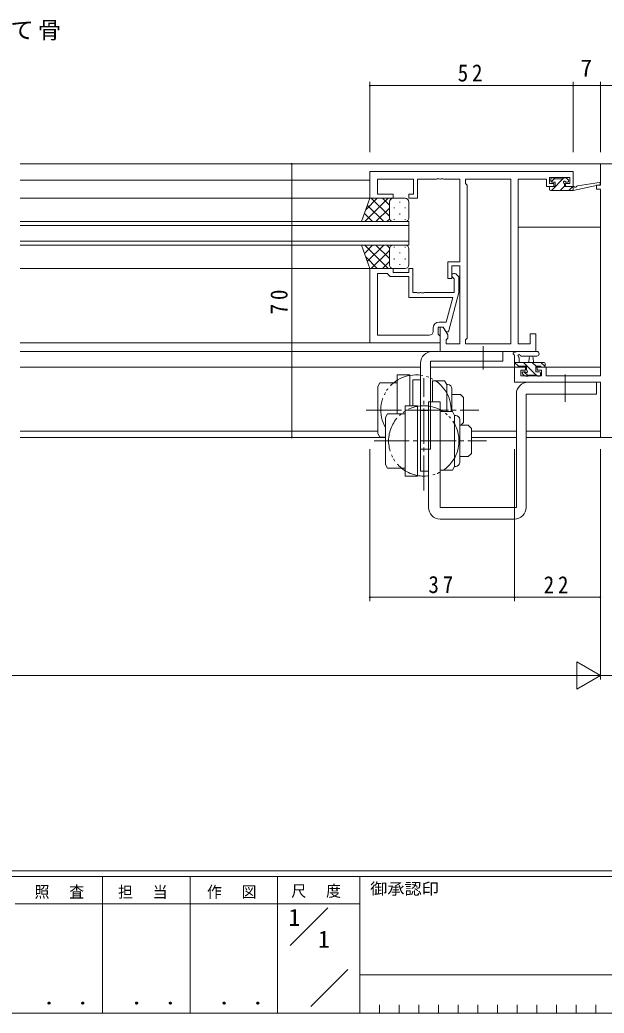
# Model space of a CAD drawing. Units: millimetres on the paper. Extents: x -420 to 373, y -297 to 267.
# Drawn here: x 98.7 to 248.3, y -297 to -42.9 of the extents above; entities that cross this region are included whole.
import ezdxf
from ezdxf.enums import TextEntityAlignment as Align

# ---------------------------------------------------------------- set-up
doc = ezdxf.new("R2010")
doc.units = ezdxf.units.MM
doc.linetypes.add('CHAIN2', pattern=[12, 9, -1, 1, -1])
doc.linetypes.add('DOUBLE_CHAIN2', pattern=[12.8, 9, -1, 0.6, -0.6, 0.6, -1])
for name, color, linetype, lineweight in [('0-1_YKK_ZWAK', 7, 'Continuous', 9), ('0-3_YKK_11', 7, 'Continuous', 9), ('0-4_YKK_12', 2, 'Continuous', 9), ('0-5_YKK_13', 4, 'Continuous', 9), ('0-6_YKK_D', 6, 'Continuous', 9)]:
    doc.layers.add(name, color=color, linetype=linetype, lineweight=lineweight)
doc.layers.add('0-2_USER1', color=3, linetype='Continuous')
doc.styles.add('ＭＳ ゴシック', font='')
doc.styles.get('ＭＳ ゴシック').set_extended_font_data('MS Gothic')

msp = doc.modelspace()

# ---------------------------------------------------------------- linework, layer by layer
at = {"layer": '0-1_YKK_ZWAK'}
for p, q in [((352.3, -260.6), (-417.7, -260.6)), ((314.5, -262), (-417.7, -262)), ((119.9, -262), (119.9, -297)), ((142.3, -262), (142.3, -297)), ((164.7, -262), (164.7, -297)), ((185.7, -262), (185.7, -297)), ((165.684, -268.999), (97.5, -268.999)), ((165.684, -268.999), (185.7, -268.999)), ((167.87, -279.736), (177.564, -270.043)), ((173.172, -295.345), (182.696, -285.821)), ((185.7, -287.2), (286.5, -287.2)), ((-417.7, -297), (314.5, -297)), ((190.74, -294.9), (190.74, -297)), ((195.78, -294.9), (195.78, -297)), ((200.82, -294.9), (200.82, -297)), ((205.86, -294.9), (205.86, -297)), ((210.9, -294.9), (210.9, -297)), ((215.94, -294.9), (215.94, -297)), ((220.98, -294.9), (220.98, -297)), ((226.02, -294.9), (226.02, -297)), ((231.06, -294.9), (231.06, -297)), ((236.1, -294.9), (236.1, -297)), ((241.14, -294.9), (241.14, -297)), ((246.18, -294.9), (246.18, -297))]:
    msp.add_line(p, q, dxfattribs=at)
at = {"layer": '0-3_YKK_11'}
for p, q in [((247.3, -79.7), (247.3, -85.2)), ((282.3, -79.7), (247.3, -79.7)), ((188.3, -81.7), (188.3, -88.5)), ((240.3, -81.7), (188.3, -81.7)), ((190.23, -83.63), (199.5, -83.63)), ((190.23, -87.5), (190.23, -83.63)), ((199.5, -83.63), (199.5, -87.5)), ((200.5, -83.63), (205.342, -83.63)), ((200.5, -88.5), (200.5, -83.63)), ((205.342, -83.63), (205.525, -83.51)), ((205.525, -83.51), (206.075, -83.51)), ((206.075, -83.51), (206.258, -83.63)), ((206.258, -83.63), (206.342, -83.63)), ((206.342, -83.63), (206.525, -83.51)), ((206.525, -83.51), (207.075, -83.51)), ((207.075, -83.51), (207.258, -83.63)), ((207.258, -83.63), (211.3, -83.63)), ((211.3, -83.63), (211.3, -104.8)), ((212.8, -83.63), (212.8, -84.7)), ((224.37, -83.63), (212.8, -83.63)), ((224.37, -125.77), (224.37, -83.63)), ((224.37, -125.77), (224.37, -83.63)), ((226.3, -83.63), (233.5, -83.63)), ((226.3, -125.77), (226.3, -83.63)), ((233.5, -83.63), (233.5, -84.43)), ((234.3, -83.2), (239.5, -83.2)), ((234.3, -84.7), (234.3, -83.2)), ((239.5, -83.2), (239.5, -84.7)), ((240.3, -85.5), (240.3, -81.7)), ((212.8, -84.7), (213.23, -85.13)), ((213.23, -85.13), (213.23, -124.27)), ((233.5, -84.43), (233.5, -85.5)), ((233.5, -85.5), (235.4, -85.5)), ((235.4, -84.7), (234.3, -84.7)), ((235.4, -85.5), (235.4, -84.7)), ((238.4, -84.7), (238.4, -85.5)), ((239.5, -84.7), (238.4, -84.7)), ((238.4, -85.5), (240.3, -85.5)), ((246.3, -85.2), (246.3, -86.2)), ((247.3, -85.2), (246.3, -85.2)), ((246.3, -86.2), (247.3, -86.2)), ((247.3, -86.2), (247.3, -133.97)), ((188.3, -88.5), (194.3, -88.5)), ((194.3, -87.5), (190.23, -87.5)), ((194.3, -88.5), (194.3, -87.5)), ((198.3, -87.5), (198.3, -88.5)), ((199.5, -87.5), (198.3, -87.5)), ((198.3, -88.5), (200.5, -88.5)), ((188.3, -106.5), (194.3, -106.5)), ((188.3, -125.5), (188.3, -106.5)), ((194.3, -106.5), (194.3, -107.5)), ((198.3, -106.5), (199.3, -106.5)), ((198.3, -107.5), (198.3, -106.5)), ((199.3, -106.5), (199.3, -112.6)), ((208.3, -104.8), (208.3, -109)), ((211.3, -104.8), (208.3, -104.8)), ((209.3, -105.8), (211.3, -105.8)), ((209.3, -109), (209.3, -105.8)), ((211.3, -105.8), (211.3, -125.77)), ((190.23, -107.8), (190.23, -123.57)), ((192.8, -107.8), (190.23, -107.8)), ((190.23, -107.8), (190.23, -123.57)), ((193, -108), (192.8, -107.8)), ((193.5, -108.5), (193, -108)), ((198.3, -108.5), (193.5, -108.5)), ((194.3, -107.5), (198.3, -107.5)), ((198.3, -113.9), (198.3, -108.5)), ((208.3, -109), (209.3, -109)), ((209.9, -109.149), (209.476, -108.724)), ((209.9, -112.6), (209.9, -109.149)), ((210.324, -107.876), (211.1, -108.651)), ((211.1, -108.651), (211.1, -112.597)), ((209.508, -113.9), (198.3, -113.9)), ((199.3, -112.6), (200.342, -112.6)), ((200.342, -112.6), (200.525, -112.72)), ((200.525, -112.72), (201.075, -112.72)), ((201.075, -112.72), (201.258, -112.6)), ((201.258, -112.6), (201.342, -112.6)), ((201.342, -112.6), (201.525, -112.72)), ((201.525, -112.72), (202.075, -112.72)), ((202.075, -112.72), (202.258, -112.6)), ((202.258, -112.6), (209.9, -112.6)), ((207.82, -120.2), (209.508, -113.9)), ((211.1, -112.597), (208.393, -122.7)), ((204.5, -122.57), (204.5, -121.7)), ((205.8, -121.5), (205.8, -123.3)), ((207.1, -121.5), (205.8, -121.5)), ((206, -120.2), (207.82, -120.2)), ((206.3, -121.5), (206.3, -127.7)), ((207.1, -121.5), (206.3, -121.5)), ((207.793, -122.7), (207.1, -121.5)), ((208.23, -123.457), (207.1, -121.5)), ((190.23, -123.57), (203.5, -123.57)), ((205.8, -123.3), (206, -123.5)), ((206, -123.5), (206.3, -123.8)), ((206.3, -123.8), (206.3, -125.5)), ((208.393, -122.7), (207.793, -122.7)), ((207.8, -124.7), (208.23, -124.27)), ((208.23, -124.27), (208.23, -123.457)), ((213.23, -124.27), (212.8, -124.7)), ((229.3, -123.2), (229.3, -125.77)), ((230.8, -123.2), (229.3, -123.2)), ((230.8, -127.7), (230.8, -123.2)), ((206.3, -125.5), (188.3, -125.5)), ((207.8, -125.77), (207.8, -124.7)), ((211.3, -125.77), (207.8, -125.77)), ((212.8, -124.7), (212.8, -125.77)), ((212.8, -125.77), (224.37, -125.77)), ((229.3, -125.77), (226.3, -125.77)), ((206.3, -127.7), (230.8, -127.7)), ((225.3, -131.7), (225.3, -135.6)), ((228.1, -131.7), (225.3, -131.7)), ((228.1, -132.5), (228.1, -131.7)), ((231.1, -131.7), (231.1, -132.5)), ((233.4, -131.7), (231.1, -131.7)), ((233.4, -133.97), (233.4, -131.7)), ((226.93, -132.5), (228.1, -132.5)), ((226.93, -133.97), (226.93, -132.5)), ((232.2, -133.97), (226.93, -133.97)), ((231.1, -132.5), (232.2, -132.5)), ((232.2, -132.5), (232.2, -133.97)), ((247.3, -133.97), (233.4, -133.97)), ((225.3, -135.6), (247.3, -135.6)), ((247.3, -135.6), (247.3, -149.7)), ((247.3, -149.7), (272.3, -149.7))]:
    msp.add_line(p, q, dxfattribs=at)
for centre, radius, start, end in [((209.9, -108.3), 0.6, 44.99998, 225), ((206, -121.7), 1.5, 90, 179.99998), ((203.5, -122.57), 1, 270, 359.99998)]:
    msp.add_arc(centre, radius, start, end, dxfattribs=at)
at = {"layer": '0-4_YKK_12'}
for p, q in [((98.8, -79.7), (247.6, -79.7)), ((98.8, -83.9), (188.3, -83.9)), ((188.8, -88.5), (98.8, -88.5)), ((198.3, -94.5), (98.8, -94.5)), ((98.8, -95.5), (198.3, -95.5)), ((198.3, -100.5), (198.3, -94.5)), ((247.3, -95.9), (226.3, -95.9)), ((198.3, -99.5), (98.8, -99.5)), ((98.8, -100.5), (198.3, -100.5)), ((98.8, -106.5), (188.8, -106.5)), ((98.8, -125.5), (206.3, -125.5)), ((98.8, -127.7), (206.6, -127.7)), ((98.8, -131.7), (201.3, -131.7)), ((203.8, -131.7), (228.4, -131.7)), ((247.3, -131.7), (230.8, -131.7)), ((98.8, -148.07), (190.3, -148.07)), ((98.8, -149.7), (192.3, -149.7)), ((214.3, -148.07), (225.8, -148.07)), ((214.3, -149.7), (225.8, -149.7)), ((228.3, -148.07), (247.3, -148.07)), ((228.3, -149.7), (247.6, -149.7))]:
    msp.add_line(p, q, dxfattribs=at)
at = {"layer": '0-5_YKK_13'}
for p, q in [((234.6, -84.1), (234.6, -83.6)), ((235.586, -83.426), (234.694, -84.318)), ((237.957, -83.3), (234.756, -86.5)), ((234.9, -83.3), (235.4, -83.3)), ((235.6, -83.5), (237.6, -83.5)), ((237.8, -83.3), (238.4, -83.3)), ((238.612, -83.388), (239.112, -83.888)), ((234.3, -86.2), (234.3, -85.8)), ((234.6, -85.5), (235.7, -85.5)), ((235.7, -84.4), (234.9, -84.4)), ((235.7, -85.5), (235.7, -84.4)), ((238.1, -85.402), (237.002, -86.5)), ((238.1, -84.861), (238.1, -85.5)), ((238.1, -85.5), (240.298, -85.5)), ((238.9, -84.4), (238.561, -84.4)), ((240.247, -85.5), (239.247, -86.5)), ((240.298, -86.5), (247.059, -85.094)), ((240.298, -85.5), (240.385, -85.486)), ((240.298, -86.5), (240.298, -85.5)), ((241.412, -85.326), (246.954, -84.503)), ((186.154, -94.5), (188.296, -88.5)), ((193.028, -88.5), (187.028, -94.5)), ((190.2, -88.5), (187.239, -91.461)), ((188.296, -88.5), (194.296, -88.5)), ((193.297, -93.12), (188.676, -88.5)), ((193.296, -90.292), (191.505, -88.5)), ((197.296, -88.5), (194.296, -88.5)), ((234.6, -86.5), (240.298, -86.5)), ((191.848, -94.5), (187.652, -90.304)), ((193.296, -91.06), (189.857, -94.5)), ((193.296, -89.5), (193.296, -93.1)), ((193.296, -89.9), (193.296, -93.5)), ((194.518, -90.835), (194.518, -91.035)), ((195.933, -89.42), (195.933, -89.62)), ((197.348, -90.835), (197.348, -91.035)), ((198.296, -93.5), (198.296, -89.5)), ((189.019, -94.5), (186.908, -92.388)), ((193.353, -93.832), (192.685, -94.5)), ((194.518, -93.865), (194.518, -94.065)), ((195.933, -92.45), (195.933, -92.65)), ((197.348, -93.865), (197.348, -94.065)), ((194.518, -94.5), (186.154, -94.5)), ((194.296, -94.5), (197.296, -94.5)), ((186.154, -100.5), (188.296, -106.5)), ((194.518, -100.5), (186.154, -100.5)), ((189.019, -100.5), (186.908, -102.612)), ((193.028, -106.5), (187.028, -100.5)), ((191.848, -100.5), (187.652, -104.696)), ((193.296, -103.94), (189.857, -100.5)), ((193.353, -101.168), (192.685, -100.5)), ((193.296, -105.1), (193.296, -101.5)), ((194.296, -100.5), (197.296, -100.5)), ((194.518, -101.135), (194.518, -100.935)), ((197.348, -101.135), (197.348, -100.935)), ((198.296, -101.5), (198.296, -105.5)), ((190.2, -106.5), (187.239, -103.539)), ((193.297, -101.88), (188.676, -106.5)), ((193.296, -105.5), (193.296, -101.9)), ((194.518, -104.165), (194.518, -103.965)), ((195.933, -102.55), (195.933, -102.35)), ((197.348, -104.165), (197.348, -103.965)), ((188.296, -106.5), (194.296, -106.5)), ((193.296, -104.708), (191.505, -106.5)), ((197.296, -106.5), (194.296, -106.5)), ((195.933, -105.58), (195.933, -105.38)), ((222.3, -127.7), (204.3, -127.7)), ((222.3, -127.7), (222.3, -130.2)), ((225.3, -131.4), (225.3, -128.72)), ((231.028, -127.7), (225.866, -127.7)), ((226.5, -129.32), (226.5, -130.5)), ((231.028, -128.9), (227.067, -128.903)), ((229, -130.5), (229.102, -129.356)), ((230.2, -130.5), (230.098, -129.356)), ((201.3, -130.7), (201.3, -152.7)), ((203.8, -152.7), (203.8, -130.2)), ((222.3, -130.2), (203.8, -130.2)), ((225.3, -130.5), (232.9, -130.5)), ((226.394, -131.55), (225.343, -130.5)), ((226.2, -131.7), (225.6, -131.7)), ((228.4, -131.5), (226.4, -131.5)), ((230.888, -133.8), (227.588, -130.5)), ((228.4, -132.439), (228.4, -131.5)), ((230.833, -131.5), (229.833, -130.5)), ((230.8, -131.5), (230.8, -132.9)), ((232.1, -131.5), (230.8, -131.5)), ((233.148, -131.569), (232.079, -130.5)), ((232.9, -131.7), (232.3, -131.7)), ((233.2, -130.8), (233.2, -131.4)), ((195.3, -143.672), (195.3, -133.7)), ((195.3, -133.7), (198.5, -133.7)), ((198.5, -141.6), (198.5, -133.7)), ((227.888, -133.912), (227.388, -133.412)), ((227.6, -132.9), (227.939, -132.9)), ((228.81, -133.967), (227.743, -132.9)), ((228.7, -134), (228.1, -134)), ((231, -133.8), (228.9, -133.8)), ((230.8, -132.9), (231.7, -132.9)), ((231.7, -134), (231.2, -134)), ((232, -133.2), (232, -133.7)), ((201.3, -134.95), (199.3, -134.95)), ((199.3, -134.95), (199.3, -141.6)), ((201.3, -134.95), (201.3, -149.7)), ((204.3, -135.194), (204.3, -140.6)), ((204.3, -135.194), (207.42, -135.194)), ((208, -136.2), (207.42, -135.194)), ((209.3, -143.094), (209.3, -137.2)), ((228.8, -135.6), (246.3, -135.6)), ((246.3, -138.6), (246.3, -135.6)), ((209.3, -138.7), (211.5, -138.7)), ((212.3, -139.5), (211.5, -138.7)), ((212.3, -145.9), (212.3, -139.5)), ((225.8, -138.6), (225.8, -167.6)), ((228.3, -138.6), (228.3, -167.6)), ((228.3, -138.6), (246.3, -138.6)), ((197.3, -159.6), (197.3, -141.6)), ((197.3, -141.6), (200.5, -141.6)), ((200.5, -159.6), (200.5, -141.6)), ((206.3, -140.6), (203.3, -140.6)), ((203.3, -167.6), (203.3, -140.6)), ((206.3, -167.6), (206.3, -140.6)), ((198.485, -142.7), (206.864, -142.7)), ((203.3, -142.85), (201.3, -142.85)), ((201.3, -142.85), (201.3, -158.35)), ((203.3, -142.85), (203.3, -157.6)), ((206.3, -143.094), (206.3, -157.6)), ((206.3, -143.094), (209.419, -143.094)), ((210, -144.1), (209.419, -143.094)), ((211.3, -156.1), (211.3, -145.1)), ((211.3, -146.6), (213.5, -146.6)), ((211.6, -146.6), (212.3, -145.9)), ((214.3, -147.4), (213.5, -146.6)), ((190.836, -149.628), (192.3, -149.628)), ((201.3, -149.7), (201.3, -150.45)), ((214.3, -153.8), (214.3, -147.4)), ((208.3, -150.6), (201.3, -150.6)), ((203.8, -152.7), (201.3, -152.7)), ((211.3, -154.6), (213.5, -154.6)), ((213.5, -154.6), (214.3, -153.8)), ((192.836, -157.528), (197.3, -157.528)), ((209.419, -158.106), (210, -157.1)), ((210, -157.1), (210.3, -157.1)), ((197.3, -159.6), (200.5, -159.6)), ((225.8, -167.6), (206.3, -167.6)), ((225.3, -170.6), (206.3, -170.6))]:
    msp.add_line(p, q, dxfattribs=at)
at = {"layer": '0-5_YKK_13', "linetype": 'CHAIN2'}
for p, q in [((217.3, -126.322), (217.3, -132.365)), ((202.1, -163.313), (202.1, -134.513)), ((238.3, -140.6), (238.3, -133.6)), ((187.387, -142.7), (216.187, -142.7)), ((189.387, -150.6), (218.187, -150.6))]:
    msp.add_line(p, q, dxfattribs=at)
at = {"layer": '0-5_YKK_13'}
for points in [[(190.836, -149.628), (190.3, -148.7), (190.3, -136.7), (190.836, -135.772), (195.3, -135.772)], [(208, -143.094), (208, -136.2), (208.3, -136.2)], [(192.836, -157.528), (192.3, -156.6), (192.3, -144.6), (192.836, -143.672), (197.3, -143.672)], [(210, -157.1), (210, -144.1), (210.3, -144.1)], [(203.3, -157.6), (203.3, -158.35), (201.3, -158.35)], [(206.3, -157.6), (206.3, -158.106), (209.419, -158.106)]]:
    msp.add_lwpolyline(points, dxfattribs=at)
at = {"layer": '0-5_YKK_13', "linetype": 'DOUBLE_CHAIN2'}
msp.add_circle((202.1, -150.6), 9, dxfattribs=at)
at = {"layer": '0-5_YKK_13'}
for centre, radius, start, end in [((234.9, -83.6), 0.3, 90, 180), ((235.4, -83.5), 0.2, 0, 90), ((237.8, -83.5), 0.2, 90, 180), ((238.4, -83.6), 0.3, 44.99998, 90), ((234.6, -85.8), 0.3, 90, 180), ((234.6, -86.2), 0.3, 180, 270), ((234.9, -84.1), 0.3, 180, 270), ((238.1, -84.4), 0.25, 33.05573, 236.94426), ((237.8, -84.861), 0.3, 0, 56.94426), ((238.561, -84.1), 0.3, 213.05573, 270), ((238.9, -84.1), 0.3, 270, 44.99998), ((240.433, -85.782), 0.3, 39.19753, 99.19753), ((240.898, -85.403), 0.3, 219.19753, 338.44934), ((241.456, -85.623), 0.3, 98.44934, 158.44934), ((246.998, -84.8), 0.3, 281.7498, 98.44934), ((194.296, -89.5), 1, 90, 180), ((194.296, -89.5), 1, 90, 180), ((197.296, -89.5), 1, 0, 90), ((194.296, -93.5), 1, 180, 270), ((194.296, -93.5), 1, 180, 270), ((197.296, -93.5), 1, 270, 0), ((194.296, -101.5), 1, 89.99998, 179.99998), ((194.296, -101.5), 1, 89.99998, 179.99998), ((197.296, -101.5), 1, 359.99998, 89.99998), ((194.296, -105.5), 1, 179.99998, 269.99998), ((194.296, -105.5), 1, 179.99998, 269.99998), ((197.296, -105.5), 1, 269.99998, 359.99998), ((204.3, -130.7), 3, 90, 180), ((225.3, -128.2), 0.3, 79.47121, 239.99998), ((225, -128.72), 0.3, 0, 59.99998), ((225.41, -127.61), 0.3, 259.47121, 319.47121), ((225.866, -128), 0.3, 90, 139.47121), ((226.5, -128.8), 0.3, 19.18974, 239.99998), ((226.2, -129.32), 0.3, 0, 59.99998), ((227.067, -128.603), 0.3, 199.18974, 270.04022), ((229.6, -129.4), 0.5, 5.09206, 174.90793), ((231.028, -128.3), 0.6, 270.04022, 90.04022), ((225.6, -131.4), 0.3, 180, 270), ((226.2, -131.5), 0.2, 269.99998, 0), ((232.3, -131.5), 0.2, 180, 270), ((232.9, -130.8), 0.3, 0, 90), ((232.9, -131.4), 0.3, 270, 0), ((227.6, -133.2), 0.3, 90, 224.99998), ((228.1, -133.7), 0.3, 224.99998, 270), ((227.939, -133.2), 0.3, 33.05573, 90), ((228.4, -132.9), 0.25, 213.05573, 56.94426), ((228.7, -132.439), 0.3, 180, 236.94426), ((228.7, -133.8), 0.2, 270, 0), ((231.2, -133.8), 0.2, 180, 270), ((231.7, -133.2), 0.3, 0, 90), ((231.7, -133.7), 0.3, 270, 0), ((208.3, -137.2), 1, 0, 90), ((228.8, -138.6), 3, 90, 180), ((210.3, -145.1), 1, 0, 90), ((210.3, -156.1), 1, 270, 0), ((206.3, -167.6), 3, 180, 270), ((225.3, -167.6), 3, 270, 0)]:
    msp.add_arc(centre, radius, start, end, dxfattribs=at)
at = {"layer": '0-5_YKK_13', "linetype": 'DOUBLE_CHAIN2'}
msp.add_arc((200.1, -142.7), 9, 357.48807, 209.92638, dxfattribs=at)
at = {"layer": '0-6_YKK_D'}
for p, q in [((188.3, -76.7), (188.3, -58.7)), ((240.3, -59.7), (188.3, -59.7)), ((240.3, -76.7), (240.3, -58.7)), ((240.3, -76.7), (240.3, -58.7)), ((247.3, -59.7), (240.3, -59.7)), ((247.3, -76.7), (247.3, -58.7)), ((247.3, -76.7), (247.3, -58.7)), ((247.3, -59.7), (282.3, -59.7)), ((185.3, -79.7), (167.3, -79.7)), ((168.3, -79.7), (168.3, -149.7)), ((185.3, -149.7), (167.3, -149.7)), ((188.3, -152.7), (188.3, -191.6)), ((225.3, -152.7), (225.3, -191.6)), ((225.3, -152.7), (225.3, -191.6)), ((247.3, -152.7), (247.3, -191.6)), ((247.3, -152.7), (247.3, -211.6)), ((247.3, -152.7), (247.3, -211.6)), ((225.3, -190.6), (188.3, -190.6)), ((247.3, -190.6), (225.3, -190.6)), ((241.238, -207.1), (241.238, -214.1)), ((247.3, -210.6), (241.238, -207.1)), ((240.3, -210.6), (-45.7, -210.6)), ((247.3, -210.6), (235.176, -210.6)), ((247.3, -210.6), (241.238, -214.1)), ((272.3, -210.6), (247.3, -210.6))]:
    msp.add_line(p, q, dxfattribs=at)
for centre, start, end in [((188.3, -59.7), 0, 180), ((188.3, -59.7), 180, 0), ((240.3, -59.7), 0, 180), ((240.3, -59.7), 0, 180), ((240.3, -59.7), 180, 0), ((240.3, -59.7), 180, 0), ((247.3, -59.7), 0, 180), ((247.3, -59.7), 0, 180), ((247.3, -59.7), 180, 0), ((247.3, -59.7), 180, 0), ((168.3, -79.7), 90, 270), ((168.3, -79.7), 270, 90), ((168.3, -149.7), 90, 270), ((168.3, -149.7), 270, 90), ((188.3, -190.6), 0, 180), ((225.3, -190.6), 0, 180), ((225.3, -190.6), 0, 180), ((247.3, -190.6), 0, 180), ((188.3, -190.6), 180, 0), ((225.3, -190.6), 180, 0), ((225.3, -190.6), 180, 0), ((247.3, -190.6), 180, 0)]:
    msp.add_arc(centre, 0.106, start, end, dxfattribs=at)

# ---------------------------------------------------------------- texts
at = {"layer": '0-1_YKK_ZWAK', "style": 'ＭＳ ゴシック', "width": 1.1}
msp.add_text('御承認印', height=2.933, dxfattribs=at).set_placement((188.367, -267.533), align=Align.BOTTOM_LEFT)
at = {"layer": '0-1_YKK_ZWAK', "color": 3, "style": 'ＭＳ ゴシック', "width": 1.15}
for p in [(101.955, -295.946), (124.355, -295.946), (146.755, -295.946)]:
    msp.add_text(' ． ．', height=3.666, dxfattribs=at).set_placement(p, align=Align.BOTTOM_LEFT)
at = {"layer": '0-1_YKK_ZWAK', "char_height": 2.933, "attachment_point": 7, "style": 'ＭＳ ゴシック'}
for s, insert in [('\\T1.17;\\W0.95;照\\~\\~査', (102.489, -267.78)), ('\\T1.17;\\W0.95;担\\~\\~当', (123.855, -267.78)), ('\\T1.17;\\W0.95;作\\~\\~図', (146.62, -267.762)), ('\\T1.17;\\W0.95;尺\\~\\~度', (168.212, -267.537))]:
    msp.add_mtext(s, dxfattribs=dict(at, insert=insert))
at = {"layer": '0-2_USER1', "style": 'ＭＳ ゴシック'}
for p in [(167.5, -275.999), (175.033, -281.599)]:
    msp.add_text('1', height=4.399, dxfattribs=at).set_placement(p, align=Align.BOTTOM_LEFT)
at = {"layer": '0-2_USER1', "insert": (89.269, -48.132), "char_height": 4.399, "attachment_point": 7, "style": 'ＭＳ ゴシック'}
msp.add_mtext('\\T1.17;たて骨', dxfattribs=at)
at = {"layer": '0-6_YKK_D', "color": 3, "style": 'ＭＳ ゴシック'}
msp.add_text('7', height=4.399, dxfattribs=at).set_placement((242.2, -58.7), align=Align.BOTTOM_LEFT)
at = {"layer": '0-6_YKK_D', "color": 3, "char_height": 4.399, "attachment_point": 7, "style": 'ＭＳ ゴシック'}
for s, insert in [('\\T1.36;\\W0.9;52', (210.78, -58.7)), ('\\T1.36;\\W0.9;37', (203.28, -189.6)), ('\\T1.36;\\W0.9;22', (232.78, -189.6))]:
    msp.add_mtext(s, dxfattribs=dict(at, insert=insert))
at = {"layer": '0-6_YKK_D', "color": 3, "insert": (167.3, -118.22), "char_height": 4.399, "attachment_point": 7, "rotation": 90, "style": 'ＭＳ ゴシック'}
msp.add_mtext('\\T1.36;\\W0.9;70', dxfattribs=at)

doc.saveas('drawing.dxf')
